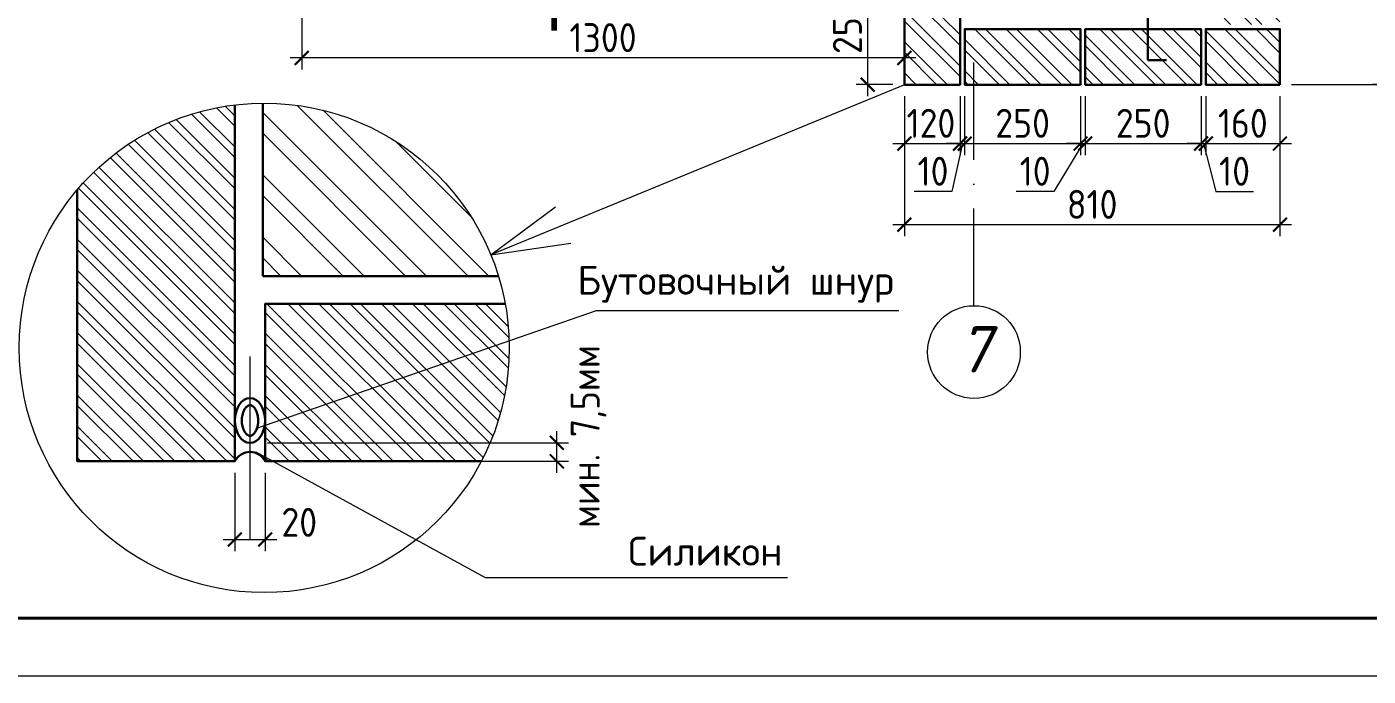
# Model space of a CAD drawing. Header units: millimetres. Extents: x 854812 to 1164625, y 589925 to 823301.
# Drawn here: x 1078815 to 1090388, y 621926 to 627535 of the extents above; entities that cross this region are included whole.
import ezdxf
from ezdxf.enums import TextEntityAlignment as Align

# ---------------------------------------------------------------- set-up
doc = ezdxf.new("R2010")
doc.units = ezdxf.units.MM
doc.linetypes.add('ACAD_ISO10W100', pattern=[18, 12, -3, 0, -3])
doc.linetypes.add('JIS_08_15', pattern=[17.25, 15, -0.75, 0.75, -0.75])
doc.layers.get('Defpoints').update_dxf_attribs({"color": 40})
doc.layers.add('osnovnie', color=7, linetype='Continuous')
for name, color, linetype, lineweight in [('Text', 7, 'Continuous', 15), ('оси', 50, 'JIS_08_15', 9), ('размеры', 215, 'Continuous', 13), ('стены', 172, 'Continuous', 30), ('текст', 7, 'Continuous', 13), ('УКАЗАТЕЛЬ', 6, 'Continuous', 13), ('ФАСАД', 7, 'Continuous', 13), ('штриховка', 8, 'Continuous', 9)]:
    doc.layers.add(name, color=color, linetype=linetype, lineweight=lineweight)
doc.styles.add('GOST 2.304', font='isocpeur.ttf', dxfattribs={"width": 0.9})
doc.styles.add('Isocpeur', font='isocpeui.ttf')
doc.styles.get("Standard").update_dxf_attribs({"font": 'arial.ttf'})
doc.styles.add('Оксана', font='arial.ttf')
doc.dimstyles.new('25', dxfattribs={"dimscale": 100, "dimtxt": 2.5, "dimasz": 1.2, "dimexe": 1, "dimexo": 1, "dimgap": 0.5, "dimtad": 1, "dimdec": 0, "dimlfac": 0.25, "dimzin": 0, "dimdsep": 46, "dimtxsty": 'GOST 2.304', "dimblk": 'ARCHTICK', "dimcen": 0.09, "dimdle": 1, "dimclrd": 256, "dimclre": 256, "dimclrt": 7, "dimadec": 0, "dimazin": 0, "dimtfac": 1, "dimtdec": 0, "dimtmove": 0, "dimatfit": 3, "dimldrblk": 'ARCHTICK', "dimfxl": 100, "dimtolj": 1, "dimtzin": 0, "dimlwd": 5, "dimlwe": 5, "dimarcsym": 1})
pattern_1 = [(135, (2042458.99, 47206.43), (134.703842, 134.703842), []), (135, (2042369.18, 47206.43), (134.703842, 134.703842), [])]

# ---------------------------------------------------------------- blocks, each defined once
blk = doc.blocks.new('*U8')
at = {"color": 7, "linetype": 'Continuous', "lineweight": 0}
blk.add_lwpolyline([(-420, 297), (0, 297), (0, 0), (-420, 0)], close=True, dxfattribs=at)
at = {"color": 7, "linetype": 'Continuous', "lineweight": 40}
blk.add_lwpolyline([(-400, 292), (-5, 292), (-5, 5), (-400, 5)], close=True, dxfattribs=at)
at = {"color": 7, "style": 'Оксана', "flags": 8}
for tag, height, p in [('НАИМЕНОВАНИЕ_ОБЪЕКТА_СТРОИТЕЛЬСТВА', 2.71, (-64.88, 42.01)), ('НАИМЕНОВАНИЕ_ЧЕРТЕЖА', 2.86, (-88.9, 11.79))]:
    blk.add_attdef(tag, text='', height=height, dxfattribs=at).set_placement(p, align=Align.MIDDLE_CENTER)
at = {"color": 7, "linetype": 'Continuous', "lineweight": 20, "style": 'Оксана', "flags": 8}
blk.add_attdef('ИНВ.№ПОДЛ.', text='', height=2.5, rotation=90, dxfattribs=at).set_placement((-403.5, 17.5), align=Align.MIDDLE_CENTER)
for tag, height, p in [('НАИМЕНОВАНИЕ_СООРУЖЕНИЯ', 3.57, (-91.21, 26.62)), ('ОРГАНИЗАЦИЯ/ЛИЦЕНЗИЯ', 2.29, (-29.74, 11.97))]:
    blk.add_attdef(tag, text='', height=height, dxfattribs=at).set_placement(p, align=Align.MIDDLE_CENTER)
at = {"color": 7, "linetype": 'Continuous', "lineweight": 20, "flags": 8}
for tag, p in [('---------------------------------------------------', (-210, 5)), ('--------------------------------------------------', (-210, -2))]:
    blk.add_attdef(tag, text='', height=0.143, dxfattribs=at).set_placement(p, align=Align.TOP_LEFT)
at = {"layer": 'Text', "color": 7, "linetype": 'Continuous', "lineweight": 20, "style": 'GOST 2.304', "width": 0.9, "flags": 8}
blk.add_attdef('ОБОЗНАЧЕНИЕ_ДОКУМЕНТА', text='', height=4.29, dxfattribs=at).set_placement((-65.21, 54.98), align=Align.MIDDLE_CENTER)
at = {"layer": 'Text', "color": 7, "style": 'GOST 2.304', "width": 0.9, "flags": 8}
for tag, p in [('СТАДИЯ', (-47.5, 25)), ('ЛИСТ', (-32.5, 25)), ('ЛИСТОВ', (-15, 25))]:
    blk.add_attdef(tag, text='', height=2.86, dxfattribs=at).set_placement(p, align=Align.MIDDLE_CENTER)
blk = doc.blocks.new('_ArchTick')
at = {"color": 0, "linetype": 'ByBlock', "const_width": 0.15}
blk.add_lwpolyline([(-0.5, -0.5), (0.5, 0.5)], dxfattribs=at)
blk = doc.blocks.new('*D1105')
at = {"layer": 'Defpoints', "color": 0, "ltscale": 0.1}
for p in [(1080610, 623782), (1080872, 623783), (1080872, 623107)]:
    blk.add_point(p, dxfattribs=at)
at = {"layer": 'размеры', "lineweight": 5, "ltscale": 0.1}
for p, q in [((1080610, 623682), (1080610, 623007)), ((1080872, 623683), (1080872, 623007)), ((1080510, 623107), (1080972, 623107))]:
    blk.add_line(p, q, dxfattribs=at)
at = {"layer": 'размеры', "lineweight": 5, "ltscale": 0.1, "xscale": 120, "yscale": 120, "zscale": 120, "rotation": 180}
blk.add_blockref('_ArchTick', (1080610, 623107), dxfattribs=at)
at = {"layer": 'размеры', "lineweight": 5, "ltscale": 0.1, "xscale": 120, "yscale": 120, "zscale": 120}
blk.add_blockref('_ArchTick', (1080872, 623107), dxfattribs=at)
at = {"layer": 'размеры', "color": 7, "ltscale": 0.1, "insert": (1081166, 623255), "char_height": 250, "attachment_point": 5, "style": 'GOST 2.304'}
blk.add_mtext('\\A1;20', dxfattribs=at)
blk = doc.blocks.new('*D1106')
at = {"layer": 'Defpoints', "color": 0, "ltscale": 0.1}
for p in [(1080792, 623942), (1083388, 623942), (1080872, 623782)]:
    blk.add_point(p, dxfattribs=at)
at = {"layer": 'размеры', "lineweight": 5, "ltscale": 0.1}
for p, q in [((1083388, 623682), (1083388, 624042)), ((1080892, 623942), (1083488, 623942)), ((1080972, 623782), (1083488, 623782))]:
    blk.add_line(p, q, dxfattribs=at)
at = {"layer": 'размеры', "lineweight": 5, "ltscale": 0.1, "xscale": 120, "yscale": 120, "zscale": 120}
for p, rotation in [((1083388, 623942), 90), ((1083388, 623782), 270)]:
    blk.add_blockref('_ArchTick', p, dxfattribs=dict(at, rotation=rotation))
at = {"layer": 'размеры', "color": 7, "ltscale": 0.1, "insert": (1083662, 623996), "char_height": 250, "attachment_point": 5, "rotation": 90, "style": 'GOST 2.304'}
blk.add_mtext('\\A1;мин. 7,5мм', dxfattribs=at)
blk = doc.blocks.new('*D1325')
at = {"layer": 'Defpoints', "color": 0, "ltscale": 0.1}
for p in [(1086387, 628035), (1086070, 627035), (1086387, 627035)]:
    blk.add_point(p, dxfattribs=at)
at = {"layer": 'размеры', "lineweight": 5, "ltscale": 0.1}
for p, q in [((1086070, 628135), (1086070, 626935)), ((1086287, 628035), (1085970, 628035)), ((1086287, 627035), (1085970, 627035))]:
    blk.add_line(p, q, dxfattribs=at)
at = {"layer": 'размеры', "lineweight": 5, "ltscale": 0.1, "xscale": 120, "yscale": 120, "zscale": 120}
for p, rotation in [((1086070, 628035), 90), ((1086070, 627035), 270)]:
    blk.add_blockref('_ArchTick', p, dxfattribs=dict(at, rotation=rotation))
at = {"layer": 'размеры', "color": 7, "ltscale": 0.1, "insert": (1085895, 627535), "char_height": 250, "attachment_point": 5, "rotation": 90, "style": 'GOST 2.304'}
blk.add_mtext('\\A1;250', dxfattribs=at)
blk = doc.blocks.new('*D1332')
at = {"layer": 'Defpoints', "color": 0, "ltscale": 0.1}
for p in [(1086387, 627035), (1086867, 627035), (1086867, 626526)]:
    blk.add_point(p, dxfattribs=at)
at = {"layer": 'размеры', "lineweight": 5, "ltscale": 0.1}
for p, q in [((1086387, 626935), (1086387, 626426)), ((1086867, 626935), (1086867, 626426)), ((1086287, 626526), (1086967, 626526))]:
    blk.add_line(p, q, dxfattribs=at)
at = {"layer": 'размеры', "lineweight": 5, "ltscale": 0.1, "xscale": 120, "yscale": 120, "zscale": 120, "rotation": 180}
blk.add_blockref('_ArchTick', (1086387, 626526), dxfattribs=at)
at = {"layer": 'размеры', "lineweight": 5, "ltscale": 0.1, "xscale": 120, "yscale": 120, "zscale": 120}
blk.add_blockref('_ArchTick', (1086867, 626526), dxfattribs=at)
at = {"layer": 'размеры', "color": 7, "ltscale": 0.1, "insert": (1086616, 626701), "char_height": 250, "attachment_point": 5, "style": 'GOST 2.304'}
blk.add_mtext('\\A1;120', dxfattribs=at)
blk = doc.blocks.new('*D1333')
at = {"layer": 'Defpoints', "color": 0, "ltscale": 0.1}
for p in [(1086867, 627035), (1086907, 627035), (1086907, 626526)]:
    blk.add_point(p, dxfattribs=at)
at = {"layer": 'размеры', "lineweight": 5, "ltscale": 0.1}
for p, q in [((1086867, 626935), (1086867, 626426)), ((1086907, 626935), (1086907, 626426)), ((1086867, 626526), (1086747, 626526)), ((1086887, 626526), (1086796, 626112)), ((1086867, 626526), (1086907, 626526)), ((1086867, 626526), (1086907, 626526)), ((1086907, 626526), (1087027, 626526)), ((1086796, 626112), (1086471, 626112))]:
    blk.add_line(p, q, dxfattribs=at)
at = {"layer": 'размеры', "lineweight": 5, "ltscale": 0.1, "xscale": 120, "yscale": 120, "zscale": 120}
blk.add_blockref('_ArchTick', (1086867, 626526), dxfattribs=at)
at = {"layer": 'размеры', "lineweight": 5, "ltscale": 0.1, "xscale": 120, "yscale": 120, "zscale": 120, "rotation": 180}
blk.add_blockref('_ArchTick', (1086907, 626526), dxfattribs=at)
at = {"layer": 'размеры', "color": 7, "ltscale": 0.1, "insert": (1086634, 626287), "char_height": 250, "attachment_point": 5, "style": 'GOST 2.304'}
blk.add_mtext('\\A1;10', dxfattribs=at)
blk = doc.blocks.new('*D1334')
at = {"layer": 'Defpoints', "color": 0, "ltscale": 0.1}
for p in [(1086907, 627035), (1087907, 627035), (1087907, 626526)]:
    blk.add_point(p, dxfattribs=at)
at = {"layer": 'размеры', "lineweight": 5, "ltscale": 0.1}
for p, q in [((1086907, 626935), (1086907, 626426)), ((1087907, 626935), (1087907, 626426)), ((1086807, 626526), (1088007, 626526))]:
    blk.add_line(p, q, dxfattribs=at)
at = {"layer": 'размеры', "lineweight": 5, "ltscale": 0.1, "xscale": 120, "yscale": 120, "zscale": 120, "rotation": 180}
blk.add_blockref('_ArchTick', (1086907, 626526), dxfattribs=at)
at = {"layer": 'размеры', "lineweight": 5, "ltscale": 0.1, "xscale": 120, "yscale": 120, "zscale": 120}
blk.add_blockref('_ArchTick', (1087907, 626526), dxfattribs=at)
at = {"layer": 'размеры', "color": 7, "ltscale": 0.1, "insert": (1087407, 626701), "char_height": 250, "attachment_point": 5, "style": 'GOST 2.304'}
blk.add_mtext('\\A1;250', dxfattribs=at)
blk = doc.blocks.new('*D1335')
at = {"layer": 'Defpoints', "color": 0, "ltscale": 0.1}
for p in [(1087907, 627035), (1087947, 627035), (1087947, 626526)]:
    blk.add_point(p, dxfattribs=at)
at = {"layer": 'размеры', "lineweight": 5, "ltscale": 0.1}
for p, q in [((1087907, 626935), (1087907, 626426)), ((1087947, 626935), (1087947, 626426)), ((1087927, 626526), (1087677, 626112)), ((1087907, 626526), (1087787, 626526)), ((1087907, 626526), (1087947, 626526)), ((1087907, 626526), (1087947, 626526)), ((1087947, 626526), (1088067, 626526)), ((1087677, 626112), (1087352, 626112))]:
    blk.add_line(p, q, dxfattribs=at)
at = {"layer": 'размеры', "lineweight": 5, "ltscale": 0.1, "xscale": 120, "yscale": 120, "zscale": 120}
blk.add_blockref('_ArchTick', (1087907, 626526), dxfattribs=at)
at = {"layer": 'размеры', "lineweight": 5, "ltscale": 0.1, "xscale": 120, "yscale": 120, "zscale": 120, "rotation": 180}
blk.add_blockref('_ArchTick', (1087947, 626526), dxfattribs=at)
at = {"layer": 'размеры', "color": 7, "ltscale": 0.1, "insert": (1087515, 626287), "char_height": 250, "attachment_point": 5, "style": 'GOST 2.304'}
blk.add_mtext('\\A1;10', dxfattribs=at)
blk = doc.blocks.new('*D1336')
at = {"layer": 'Defpoints', "color": 0, "ltscale": 0.1}
for p in [(1087947, 627035), (1088947, 627035), (1088947, 626526)]:
    blk.add_point(p, dxfattribs=at)
at = {"layer": 'размеры', "lineweight": 5, "ltscale": 0.1}
for p, q in [((1087947, 626935), (1087947, 626426)), ((1088947, 626935), (1088947, 626426)), ((1087847, 626526), (1089047, 626526))]:
    blk.add_line(p, q, dxfattribs=at)
at = {"layer": 'размеры', "lineweight": 5, "ltscale": 0.1, "xscale": 120, "yscale": 120, "zscale": 120, "rotation": 180}
blk.add_blockref('_ArchTick', (1087947, 626526), dxfattribs=at)
at = {"layer": 'размеры', "lineweight": 5, "ltscale": 0.1, "xscale": 120, "yscale": 120, "zscale": 120}
blk.add_blockref('_ArchTick', (1088947, 626526), dxfattribs=at)
at = {"layer": 'размеры', "color": 7, "ltscale": 0.1, "insert": (1088447, 626701), "char_height": 250, "attachment_point": 5, "style": 'GOST 2.304'}
blk.add_mtext('\\A1;250', dxfattribs=at)
blk = doc.blocks.new('*D1337')
at = {"layer": 'Defpoints', "color": 0, "ltscale": 0.1}
for p in [(1088987, 627035), (1089627, 627035), (1089627, 626526)]:
    blk.add_point(p, dxfattribs=at)
at = {"layer": 'размеры', "lineweight": 5, "ltscale": 0.1}
for p, q in [((1088987, 626935), (1088987, 626426)), ((1089627, 626935), (1089627, 626426)), ((1088887, 626526), (1089727, 626526))]:
    blk.add_line(p, q, dxfattribs=at)
at = {"layer": 'размеры', "lineweight": 5, "ltscale": 0.1, "xscale": 120, "yscale": 120, "zscale": 120, "rotation": 180}
blk.add_blockref('_ArchTick', (1088987, 626526), dxfattribs=at)
at = {"layer": 'размеры', "lineweight": 5, "ltscale": 0.1, "xscale": 120, "yscale": 120, "zscale": 120}
blk.add_blockref('_ArchTick', (1089627, 626526), dxfattribs=at)
at = {"layer": 'размеры', "color": 7, "ltscale": 0.1, "insert": (1089307, 626701), "char_height": 250, "attachment_point": 5, "style": 'GOST 2.304'}
blk.add_mtext('\\A1;160', dxfattribs=at)
blk = doc.blocks.new('*D1338')
at = {"layer": 'Defpoints', "color": 0, "ltscale": 0.1}
for p in [(1088947, 627035), (1088987, 627035), (1088987, 626526)]:
    blk.add_point(p, dxfattribs=at)
at = {"layer": 'размеры', "lineweight": 5, "ltscale": 0.1}
for p, q in [((1088947, 626935), (1088947, 626426)), ((1088987, 626935), (1088987, 626426)), ((1088947, 626526), (1088827, 626526)), ((1088947, 626526), (1088987, 626526)), ((1088947, 626526), (1088987, 626526)), ((1088967, 626526), (1089074, 626112)), ((1088987, 626526), (1089107, 626526)), ((1089074, 626112), (1089399, 626112))]:
    blk.add_line(p, q, dxfattribs=at)
at = {"layer": 'размеры', "lineweight": 5, "ltscale": 0.1, "xscale": 120, "yscale": 120, "zscale": 120}
blk.add_blockref('_ArchTick', (1088947, 626526), dxfattribs=at)
at = {"layer": 'размеры', "lineweight": 5, "ltscale": 0.1, "xscale": 120, "yscale": 120, "zscale": 120, "rotation": 180}
blk.add_blockref('_ArchTick', (1088987, 626526), dxfattribs=at)
at = {"layer": 'размеры', "color": 7, "ltscale": 0.1, "insert": (1089236, 626287), "char_height": 250, "attachment_point": 5, "style": 'GOST 2.304'}
blk.add_mtext('\\A1;10', dxfattribs=at)
blk = doc.blocks.new('*D1339')
at = {"layer": 'Defpoints', "color": 0, "ltscale": 0.1}
for p in [(1086387, 627035), (1089627, 627035), (1089627, 625826)]:
    blk.add_point(p, dxfattribs=at)
at = {"layer": 'размеры', "lineweight": 5, "ltscale": 0.1}
for p, q in [((1086387, 626935), (1086387, 625726)), ((1089627, 626935), (1089627, 625726)), ((1086287, 625826), (1089727, 625826))]:
    blk.add_line(p, q, dxfattribs=at)
at = {"layer": 'размеры', "lineweight": 5, "ltscale": 0.1, "xscale": 120, "yscale": 120, "zscale": 120, "rotation": 180}
blk.add_blockref('_ArchTick', (1086387, 625826), dxfattribs=at)
at = {"layer": 'размеры', "lineweight": 5, "ltscale": 0.1, "xscale": 120, "yscale": 120, "zscale": 120}
blk.add_blockref('_ArchTick', (1089627, 625826), dxfattribs=at)
at = {"layer": 'размеры', "color": 7, "ltscale": 0.1, "insert": (1088007, 626001), "char_height": 250, "attachment_point": 5, "style": 'GOST 2.304'}
blk.add_mtext('\\A1;810', dxfattribs=at)
blk = doc.blocks.new('*D1341')
at = {"layer": 'Defpoints', "color": 0, "ltscale": 0.1}
for p in [(1090417, 631715), (1090695, 631715), (1089627, 627035)]:
    blk.add_point(p, dxfattribs=at)
at = {"layer": 'размеры', "lineweight": 5, "ltscale": 0.1}
for p, q in [((1090695, 626935), (1090695, 631815)), ((1090517, 631715), (1090795, 631715)), ((1089727, 627035), (1090795, 627035))]:
    blk.add_line(p, q, dxfattribs=at)
at = {"layer": 'размеры', "lineweight": 5, "ltscale": 0.1, "xscale": 120, "yscale": 120, "zscale": 120}
for p, rotation in [((1090695, 631715), 90), ((1090695, 627035), 270)]:
    blk.add_blockref('_ArchTick', p, dxfattribs=dict(at, rotation=rotation))
at = {"layer": 'размеры', "color": 7, "ltscale": 0.1, "insert": (1090520, 629375), "char_height": 250, "attachment_point": 5, "rotation": 90, "style": 'GOST 2.304'}
blk.add_mtext('\\A1;1170', dxfattribs=at)
blk = doc.blocks.new('*D1342')
at = {"layer": 'Defpoints', "color": 0, "ltscale": 0.1}
for p in [(1089727, 635238), (1091395, 635238), (1090327, 627039)]:
    blk.add_point(p, dxfattribs=at)
at = {"layer": 'размеры', "lineweight": 5, "ltscale": 0.1}
for p, q in [((1091395, 626939), (1091395, 635338)), ((1089827, 635238), (1091495, 635238)), ((1090427, 627039), (1091495, 627039))]:
    blk.add_line(p, q, dxfattribs=at)
at = {"layer": 'размеры', "lineweight": 5, "ltscale": 0.1, "xscale": 120, "yscale": 120, "zscale": 120}
for p, rotation in [((1091395, 635238), 90), ((1091395, 627039), 270)]:
    blk.add_blockref('_ArchTick', p, dxfattribs=dict(at, rotation=rotation))
at = {"layer": 'размеры', "color": 7, "ltscale": 0.1, "insert": (1091220, 631171), "char_height": 250, "attachment_point": 5, "rotation": 90, "style": 'GOST 2.304'}
blk.add_mtext('\\A1;2050', dxfattribs=at)
blk = doc.blocks.new('*D1345')
at = {"layer": 'Defpoints', "color": 0, "ltscale": 0.1}
for p in [(1086387, 629716), (1081187, 628362), (1081187, 627266)]:
    blk.add_point(p, dxfattribs=at)
at = {"layer": 'размеры', "lineweight": 5, "ltscale": 0.1}
for p, q in [((1086387, 629616), (1086387, 627166)), ((1081187, 628262), (1081187, 627166)), ((1086487, 627266), (1081087, 627266))]:
    blk.add_line(p, q, dxfattribs=at)
at = {"layer": 'размеры', "lineweight": 5, "ltscale": 0.1, "xscale": 120, "yscale": 120, "zscale": 120, "rotation": 180}
blk.add_blockref('_ArchTick', (1081187, 627266), dxfattribs=at)
at = {"layer": 'размеры', "lineweight": 5, "ltscale": 0.1, "xscale": 120, "yscale": 120, "zscale": 120}
blk.add_blockref('_ArchTick', (1086387, 627266), dxfattribs=at)
at = {"layer": 'размеры', "color": 7, "ltscale": 0.1, "insert": (1083787, 627441), "char_height": 250, "attachment_point": 5, "style": 'GOST 2.304'}
blk.add_mtext('\\A1;1300', dxfattribs=at)

msp = doc.modelspace()

# ---------------------------------------------------------------- hatches: boundary and pattern name
at = {"layer": 'штриховка', "ltscale": 0.1}
h = msp.add_hatch(dxfattribs=at)
h.set_pattern_fill('ANSI32', color=256, scale=20, angle=90, style=0)
h.paths.add_polyline_path([(1089627.3, 635437.5), (1089147.3, 635437.5), (1089147.3, 634834.6), (1089627.3, 634834.6)])
h.paths.add_polyline_path([(1089627.3, 634794.6), (1089147.3, 634794.6), (1089147.3, 633794.6), (1089627.3, 633794.6)])
h.paths.add_polyline_path([(1089627.3, 633754.6), (1089147.3, 633754.6), (1089147.3, 632754.6), (1089627.3, 632754.6)])
h.paths.add_polyline_path([(1089627.3, 632714.6), (1089147.3, 632714.6), (1089147.3, 631714.6), (1089627.3, 631714.6)])
h.paths.add_polyline_path([(1089627.3, 631674.6), (1089147.3, 631674.6), (1089147.3, 630674.6), (1089627.3, 630674.6)])
h.paths.add_polyline_path([(1089627.3, 630634.6), (1089147.3, 630634.6), (1089147.3, 629634.6), (1089627.3, 629634.6)])
h.paths.add_polyline_path([(1089627.3, 629594.6), (1089147.3, 629594.6), (1089147.3, 628594.6), (1089627.3, 628594.6)])
h.paths.add_polyline_path([(1089627.3, 628554.6), (1089147.3, 628554.6), (1089147.3, 627554.6), (1089627.3, 627554.6)])
h.paths.add_polyline_path([(1089627.3, 627514.6), (1088987.3, 627514.6), (1088987.3, 627034.6), (1089627.3, 627034.6)])
h.paths.add_polyline_path([(1088947.3, 627514.6), (1087947.3, 627514.6), (1087947.3, 627034.6), (1088947.3, 627034.6)])
h.paths.add_polyline_path([(1087907.3, 627514.6), (1086907.3, 627514.6), (1086907.3, 627034.6), (1087907.3, 627034.6)])
h.paths.add_polyline_path([(1086867.3, 628034.6), (1086387.3, 628034.6), (1086387.3, 627034.6), (1086867.3, 627034.6)])
h.paths.add_polyline_path([(1086867.3, 629034.6), (1086387.3, 629034.6), (1086387.3, 628074.6), (1086867.3, 628074.6)])
h.paths.add_polyline_path([(1086867.3, 629554.6), (1086187.3, 629554.6), (1086187.3, 629074.6), (1086867.3, 629074.6)])
h.paths.add_polyline_path([(1080387.3, 629554.6), (1080387.3, 629074.6), (1081387.3, 629074.6), (1081387.3, 629554.6)])
h.paths.add_polyline_path([(1080347.3, 629074.6), (1080347.3, 629554.6), (1079556.3, 629554.6), (1079556.3, 629074.6)])
h = msp.add_hatch(dxfattribs=at)
h.set_pattern_fill('ANSI32', color=256, scale=20, style=0)
h.set_pattern_definition(pattern_1)
h.paths.add_polyline_path([(1080610.2, 626860.8, 0.1892876), (1079250.2, 626127.7), (1079250.2, 623782.9), (1080610.2, 623782.9)])
h = msp.add_hatch(dxfattribs=at)
h.set_pattern_fill('ANSI32', color=256, scale=40, style=0)
h.set_pattern_definition([(135, (2042459, 47206.43), (269.40768, 269.40768), []), (135, (2042279.38, 47206.43), (269.40768, 269.40768), [])])
h.paths.add_polyline_path([(1080850.2, 625382.3), (1082884.2, 625382.3, 0.3311752), (1080850.2, 626875.4)])
h = msp.add_hatch(dxfattribs=at)
h.set_pattern_fill('ANSI32', color=256, scale=20, style=0)
h.set_pattern_definition(pattern_1)
h.paths.add_polyline_path([(1080871.8, 623782.3), (1082736.7, 623782.3, 0.1210496), (1082977.4, 624761.8, 0.0452819), (1082942.8, 625142.3), (1080871.8, 625142.3)])

# ---------------------------------------------------------------- linework, layer by layer
at = {"layer": 'osnovnie', "elevation": 0}
msp.add_lwpolyline([(1083366.1, 628100.9, 50, 50, 0), (1083366.1, 627500.9, 50, 50, 0), (1083366.1, 627700.9, 0, 80, 0), (1083766.1, 627700.9, 0, 0, 0), (1084366.1, 627700.9, 0, 0, 0)], format="xyseb", dxfattribs=at)
at = {"layer": 'оси', "color": 7, "linetype": 'ACAD_ISO10W100', "ltscale": 70}
msp.add_line((1086987.3, 625125.9, 0), (1086987.3, 627635.6, 0), dxfattribs=at)
at = {"layer": 'стены'}
for p, q in [((1088487.3, 627245.6, 0), (1088647.3, 627245.6, 0)), ((1080850.2, 625382.3, 0), (1080850.2, 626875.4, 0)), ((1080850.2, 625382.3, 0), (1082884.2, 625382.3, 0))]:
    msp.add_line(p, q, dxfattribs=at)
at = {"layer": 'стены', "elevation": 0}
for points in [[(1088487.3, 627245.6), (1088487.3, 627245.6), (1088487.3, 627245.6), (1088487.3, 628765.6)], [(1079250.2, 626127.1), (1079250.2, 623782.3), (1080610.2, 623782.3), (1080610.2, 626860.2)], [(1082942.8, 625142.3), (1080871.8, 625142.3), (1080871.8, 623782.3), (1082736.7, 623782.3)]]:
    msp.add_lwpolyline(points, dxfattribs=at)
at = {"layer": 'стены', "color": 204, "ltscale": 0.3, "elevation": 0}
for points in [[(1086867.3, 628034.6), (1086387.3, 628034.6), (1086387.3, 627034.6), (1086867.3, 627034.6)], [(1087907.3, 627034.6), (1087907.3, 627514.6), (1086907.3, 627514.6), (1086907.3, 627034.6)], [(1088947.3, 627034.6), (1088947.3, 627514.6), (1087947.3, 627514.6), (1087947.3, 627034.6)], [(1089627.3, 627034.6), (1089627.3, 627514.6), (1088987.3, 627514.6), (1088987.3, 627034.6)]]:
    msp.add_lwpolyline(points, close=True, dxfattribs=at)
at = {"layer": 'стены'}
msp.add_arc((1080741, 623715.9, 0), 146.7, 26.91686, 153.08314, dxfattribs=at)
at = {"layer": 'стены', "extrusion": (0, 0, -1)}
msp.add_ellipse((1080741, 624134.5, 0), major_axis=(0, 192.7), ratio=0.67869, start_param=-6.2831853, end_param=0, dxfattribs=at)
at = {"layer": 'стены'}
msp.add_open_spline([(1080741, 624267.2, 0), (1080742.4, 624267.2, 0), (1080743.8, 624267.1, 0), (1080746.7, 624266.7, 0), (1080748.1, 624266.4, 0), (1080751.2, 624265.5, 0), (1080752.8, 624264.9, 0), (1080756.2, 624263.4, 0), (1080757.9, 624262.5, 0), (1080761.6, 624260.2, 0), (1080763.5, 624258.9, 0), (1080767.5, 624255.8, 0), (1080769.5, 624254.1, 0), (1080773.5, 624250.1, 0), (1080775.6, 624247.8, 0), (1080780.6, 624241.9, 0), (1080783.4, 624237.9, 0), (1080789, 624229.1, 0), (1080791.6, 624224.3, 0), (1080796.6, 624213.8, 0), (1080798.9, 624208.2, 0), (1080803, 624196.4, 0), (1080804.8, 624190.1, 0), (1080807.8, 624177.2, 0), (1080809, 624170.5, 0), (1080810.8, 624156.9, 0), (1080811.4, 624149.9, 0), (1080811.9, 624136, 0), (1080811.9, 624128.9, 0), (1080811.1, 624115, 0), (1080810.4, 624108.1, 0), (1080808.3, 624094.5, 0), (1080807, 624087.9, 0), (1080803.7, 624075.2, 0), (1080801.8, 624069.1, 0), (1080797.6, 624057.5, 0), (1080795.2, 624052, 0), (1080790.1, 624041.8, 0), (1080787.4, 624037.2, 0), (1080781.8, 624028.7, 0), (1080778.9, 624024.9, 0), (1080773.1, 624018.3, 0), (1080770.2, 624015.5, 0), (1080764.5, 624010.7, 0), (1080761.8, 624008.8, 0), (1080757.1, 624006, 0), (1080755.1, 624005, 0), (1080751.3, 624003.5, 0), (1080749.5, 624002.9, 0), (1080746.1, 624002.1, 0), (1080744.5, 624001.9, 0), (1080741.2, 624001.7, 0), (1080739.7, 624001.7, 0), (1080736.4, 624002.1, 0), (1080734.8, 624002.4, 0), (1080731.2, 624003.3, 0), (1080729.4, 624004, 0), (1080725.5, 624005.7, 0), (1080723.4, 624006.8, 0), (1080719.1, 624009.6, 0), (1080716.9, 624011.3, 0), (1080712.3, 624015.2, 0), (1080709.9, 624017.4, 0), (1080705.1, 624022.6, 0), (1080702.8, 624025.5, 0), (1080698.1, 624031.9, 0), (1080695.8, 624035.4, 0), (1080691.4, 624043, 0), (1080689.3, 624047.1, 0), (1080685.3, 624055.8, 0), (1080683.4, 624060.3, 0), (1080679.3, 624072, 0), (1080677.2, 624079.2, 0), (1080673.8, 624094.3, 0), (1080672.5, 624102.1, 0), (1080670.7, 624118.1, 0), (1080670.2, 624126.2, 0), (1080670.2, 624142.5, 0), (1080670.7, 624150.6, 0), (1080672.4, 624166.6, 0), (1080673.7, 624174.4, 0), (1080677.1, 624189.5, 0), (1080679.2, 624196.7, 0), (1080684, 624210.4, 0), (1080686.8, 624216.8, 0), (1080692.7, 624228.5, 0), (1080695.9, 624233.8, 0), (1080701.9, 624242.4, 0), (1080704.7, 624245.9, 0), (1080710.3, 624251.9, 0), (1080713.1, 624254.5, 0), (1080718.4, 624258.9, 0), (1080721, 624260.6, 0), (1080725.9, 624263.5, 0), (1080728.2, 624264.5, 0), (1080732.2, 624265.9, 0), (1080733.9, 624266.4, 0), (1080737.2, 624267, 0), (1080738.8, 624267.2, 0), (1080740.6, 624267.2, 0), (1080740.8, 624267.2, 0), (1080741, 624267.2, 0)], degree=3, knots=[-6.2831853, -6.2831853, -6.2831853, -6.2831853, -6.185296, -6.185296, -6.0874067, -6.0874067, -5.9895173, -5.9895173, -5.891628, -5.891628, -5.7937387, -5.7937387, -5.6958493, -5.6958493, -5.59796, -5.59796, -5.459673, -5.459673, -5.321386, -5.321386, -5.183099, -5.183099, -5.044812, -5.044812, -4.906525, -4.906525, -4.768238, -4.768238, -4.629951, -4.629951, -4.4916641, -4.4916641, -4.3533771, -4.3533771, -4.2150901, -4.2150901, -4.0768031, -4.0768031, -3.9385161, -3.9385161, -3.8002291, -3.8002291, -3.6619421, -3.6619421, -3.5236551, -3.5236551, -3.4105447, -3.4105447, -3.2974343, -3.2974343, -3.184324, -3.184324, -3.0712136, -3.0712136, -2.9581032, -2.9581032, -2.8449929, -2.8449929, -2.7318825, -2.7318825, -2.6187721, -2.6187721, -2.5056617, -2.5056617, -2.3925514, -2.3925514, -2.279441, -2.279441, -2.1663306, -2.1663306, -2.0532203, -2.0532203, -1.8927095, -1.8927095, -1.7321988, -1.7321988, -1.5716881, -1.5716881, -1.4111773, -1.4111773, -1.2506666, -1.2506666, -1.0901559, -1.0901559, -0.9296451, -0.9296451, -0.7691344, -0.7691344, -0.6362422, -0.6362422, -0.50335, -0.50335, -0.3704578, -0.3704578, -0.2375656, -0.2375656, -0.1271084, -0.1271084, -0.0166511, -0.0166511, 0, 0, 0, 0], dxfattribs=at)
at = {"layer": 'текст', "color": 7}
msp.add_circle((1086987.3, 624725.9, 0), 400, dxfattribs=at)
at = {"layer": 'УКАЗАТЕЛЬ', "ltscale": 0.1}
msp.add_line((1086387.3, 627034.6, 0), (1082818.4, 625566.1, 0), dxfattribs=at)
at = {"layer": 'УКАЗАТЕЛЬ', "lineweight": 20}
for q in [(1083377.8, 625981.1, 0), (1083507.9, 625665, 0)]:
    msp.add_line((1082818.4, 625566.1, 0), q, dxfattribs=at)
at = {"layer": 'УКАЗАТЕЛЬ', "color": 7}
for p, q in [((1080791.8, 624066.8, 0), (1083729.8, 625084.9, 0)), ((1080791.8, 623862.6, 0), (1082768.6, 622779.4, 0))]:
    msp.add_line(p, q, dxfattribs=at)
at = {"layer": 'УКАЗАТЕЛЬ', "color": 7, "ltscale": 5}
for p, q in [((1083729.8, 625084.9, 0), (1086338.6, 625084.9, 0)), ((1082768.6, 622779.4, 0), (1085377.4, 622779.4, 0))]:
    msp.add_line(p, q, dxfattribs=at)
at = {"layer": 'ФАСАД'}
msp.add_line((1080741, 623107.2, 0), (1080741, 624688.1, 0), dxfattribs=at)
msp.add_circle((1080863.7, 624761.8, 0), 2113.6, dxfattribs=at)

# ---------------------------------------------------------------- block references
at = {"ltscale": 130, "xscale": 100, "yscale": 100, "zscale": 100}
msp.add_blockref('*U8', (1114553.9, 621926.2), dxfattribs=at)

# ---------------------------------------------------------------- texts
at = {"layer": 'текст', "color": 7, "style": 'Isocpeur'}
msp.add_text('7', height=400, dxfattribs=at).set_placement((1086986.1, 624549.5, 0), align=Align.CENTER)
at = {"layer": 'текст', "color": 7, "ltscale": 64.565217, "char_height": 250, "width": 3586.558, "attachment_point": 6, "line_spacing_factor": 0.84, "style": 'GOST 2.304'}
for s, insert in [('\\pt1562.5;{\\W1;Бутовочный шнур}', (1086296.2, 625311.1, 0)), ('\\pt1562.5;{\\W1;Силикон}', (1085334.9, 623005.7, 0))]:
    msp.add_mtext(s, dxfattribs=dict(at, insert=insert))

# ---------------------------------------------------------------- dimensions: what is measured, and where the dimension line sits
at = {"layer": 'размеры', "ltscale": 0.1}
for base, p1, p2, picture, middle in [((1091395.2, 635237.5, 0), (1090327.3, 627038.6, 0), (1089727.3, 635237.5, 0), '*D1342', (1091395.2, 631171.3, 0)), ((1090695.2, 631714.6, 0), (1089627.3, 627034.6, 0), (1090417, 631714.6, 0), '*D1341', (1090695.2, 629374.6, 0))]:
    dim = msp.add_linear_dim(base=base, p1=p1, p2=p2, angle=90, dimstyle='25', dxfattribs=at)
    dim.commit()
    dim.dimension.update_dxf_attribs({"geometry": picture, "text_midpoint": middle, "dimtype": 160})
for base, p1, p2, override, picture, middle in [((1081187.3, 627265.6, 0), (1086387.3, 629715.6, 0), (1081187.3, 628362.2, 0), {"dimtmove": 2}, '*D1345', (1083787.3, 627440.6, 0)), ((1087907.3, 626525.9, 0), (1086907.3, 627034.6, 0), (1087907.3, 627034.6, 0), {"dimtmove": 1}, '*D1334', (1087407.3, 626700.9, 0)), ((1088947.3, 626525.9, 0), (1087947.3, 627034.6, 0), (1088947.3, 627034.6, 0), {"dimtmove": 1}, '*D1336', (1088447.3, 626700.9, 0)), ((1089627.3, 626525.9, 0), (1088987.3, 627034.6, 0), (1089627.3, 627034.6, 0), {"dimtmove": 1}, '*D1337', (1089307.3, 626700.9, 0))]:
    dim = msp.add_linear_dim(base=base, p1=p1, p2=p2, dimstyle='25', override=override, dxfattribs=at)
    dim.commit()
    dim.dimension.update_dxf_attribs({"geometry": picture, "text_midpoint": middle})
dim = msp.add_linear_dim(base=(1086070.2, 627034.6, 0), p1=(1086387.3, 628034.6, 0), p2=(1086387.3, 627034.6, 0), angle=90, dimstyle='25', dxfattribs=at)
dim.commit()
dim.dimension.update_dxf_attribs({"geometry": '*D1325', "text_midpoint": (1085895.2, 627534.6, 0)})
for base, p2, picture, middle in [((1086867.3, 626525.9, 0), (1086867.3, 627034.6, 0), '*D1332', (1086615.5, 626525.9, 0)), ((1089627.3, 625825.9, 0), (1089627.3, 627034.6, 0), '*D1339', (1088007.3, 625825.9, 0))]:
    dim = msp.add_linear_dim(base=base, p1=(1086387.3, 627034.6, 0), p2=p2, dimstyle='25', dxfattribs=at)
    dim.commit()
    dim.dimension.update_dxf_attribs({"geometry": picture, "text_midpoint": middle, "dimtype": 160})
for base, p1, p2, picture, middle in [((1086907.3, 626525.9, 0), (1086867.3, 627034.6, 0), (1086907.3, 627034.6, 0), '*D1333', (1086746.2, 626111.5, 0)), ((1087947.3, 626525.9, 0), (1087907.3, 627034.6, 0), (1087947.3, 627034.6, 0), '*D1335', (1087627.2, 626111.5, 0)), ((1088987.3, 626525.9, 0), (1088947.3, 627034.6, 0), (1088987.3, 627034.6, 0), '*D1338', (1089123.6, 626111.5, 0))]:
    dim = msp.add_linear_dim(base=base, p1=p1, p2=p2, dimstyle='25', override={"dimtmove": 1}, dxfattribs=at)
    dim.commit()
    dim.dimension.update_dxf_attribs({"geometry": picture, "text_midpoint": middle, "dimtype": 160})
dim = msp.add_linear_dim(base=(1083388, 623941.7, 0), p1=(1080871.8, 623782.3, 0), p2=(1080791.8, 623941.7, 0), angle=90, text='мин. 7,5мм', dimstyle='25', override={"dimtmove": 2}, dxfattribs=at)
dim.commit()
dim.dimension.update_dxf_attribs({"geometry": '*D1106', "text_midpoint": (1083662.4, 623996, 0), "dimtype": 160})
dim = msp.add_linear_dim(base=(1080871.8, 623107.2, 0), p1=(1080610.2, 623782.3, 0), p2=(1080871.8, 623782.9, 0), text='20', dimstyle='25', override={"dimtmove": 2}, dxfattribs=at)
dim.commit()
dim.dimension.update_dxf_attribs({"geometry": '*D1105', "text_midpoint": (1081166, 623255.4, 0), "dimtype": 160})

doc.saveas('drawing.dxf')
